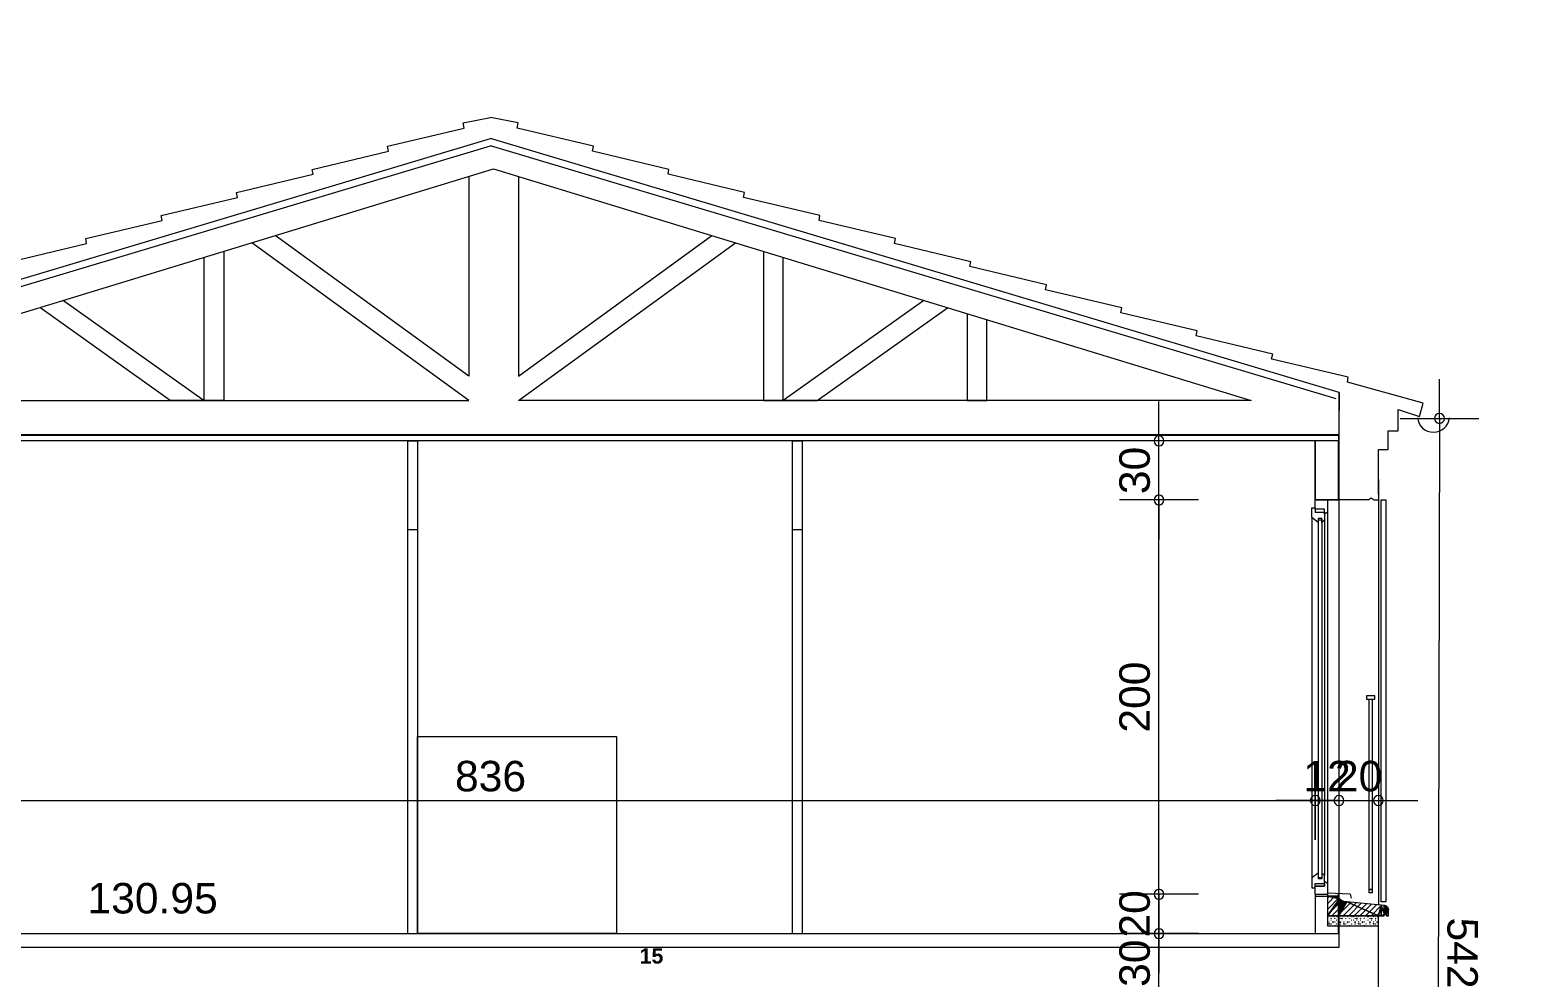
# Model space of a CAD drawing. Header units: metres. Extents: x 1.8 to 61.8, y -55.6 to -11.3.
# Drawn here: x 34.32 to 41.94, y -33.8 to -28.99 of the extents above; entities that cross this region are included whole.
import ezdxf
from ezdxf.enums import TextEntityAlignment as Align

# ---------------------------------------------------------------- set-up
doc = ezdxf.new("R2010")
doc.units = ezdxf.units.M
doc.header["$MEASUREMENT"] = 0
for name, color, linetype in [('Calque commun', 7, 'Continuous'), ('Cotations', 7, 'Continuous'), ('Textes', 7, 'Continuous')]:
    doc.layers.add(name, color=color, linetype=linetype)
doc.styles.add('Arial11', font='arial.ttf', dxfattribs={"height": 0.154626})
doc.styles.add('Arial13', font='arialbd.ttf', dxfattribs={"height": 0.077267})
doc.styles.add('Arial14', font='arial.ttf', dxfattribs={"height": 0.154626})

# ---------------------------------------------------------------- blocks, each defined once
blk = doc.blocks.new('new109')
at = {"layer": 'Cotations', "color": 14, "linetype": 'Continuous', "lineweight": 9}
blk.add_arc((0, 0), 0.5, 0, 359.9994, dxfattribs=at)
blk = doc.blocks.new('new110')
at = {"layer": 'Cotations', "color": 14, "linetype": 'Continuous', "lineweight": 9}
blk.add_arc((0, 0), 0.5, 0, 359.9994, dxfattribs=at)
blk = doc.blocks.new('DimLine57505')
at = {"layer": 'Cotations', "color": 14, "linetype": 'Continuous', "lineweight": 9}
for p, q in [((40.0393, -33.3783), (40.0393, -33.1783)), ((40.2393, -33.3783), (39.8393, -33.3783)), ((40.0393, -33.5783), (40.0393, -33.3783)), ((40.2393, -33.5783), (39.8393, -33.5783)), ((40.0393, -33.5783), (40.0393, -33.7783))]:
    blk.add_line(p, q, dxfattribs=at)
at = {"layer": 'Cotations', "color": 14, "linetype": 'Continuous', "lineweight": 9, "xscale": 0.05000000074505806, "yscale": 0.05000000074505806, "zscale": 0.05000000074505806}
for name, p, rotation in [('new110', (40.0393, -33.3783), -90.00000000000001), ('new109', (40.0393, -33.5783), 90)]:
    blk.add_blockref(name, p, dxfattribs=dict(at, rotation=rotation))
at = {"layer": 'Cotations', "color": 7, "linetype": 'Continuous', "lineweight": 9, "style": 'Arial11'}
blk.add_text('20', height=0.15463, rotation=90, dxfattribs=at).set_placement((40.0392, -33.4783), align=Align.BOTTOM_CENTER)
blk = doc.blocks.new('new111')
at = {"layer": 'Cotations', "color": 14, "linetype": 'Continuous', "lineweight": 9}
blk.add_arc((0, 0), 0.5, 0, 359.9994, dxfattribs=at)
blk = doc.blocks.new('new112')
at = {"layer": 'Cotations', "color": 14, "linetype": 'Continuous', "lineweight": 9}
blk.add_arc((0, 0), 0.5, 0, 359.9994, dxfattribs=at)
blk = doc.blocks.new('DimLine57511')
at = {"layer": 'Cotations', "color": 14, "linetype": 'Continuous', "lineweight": 9}
for p, q in [((40.0393, -31.3783), (40.0393, -31.1783)), ((40.2393, -31.3783), (39.8393, -31.3783)), ((40.0393, -33.3783), (40.0393, -31.3783)), ((40.2393, -33.3783), (39.8393, -33.3783)), ((40.0393, -33.3783), (40.0393, -33.5783))]:
    blk.add_line(p, q, dxfattribs=at)
at = {"layer": 'Cotations', "color": 14, "linetype": 'Continuous', "lineweight": 9, "xscale": 0.05000000074505806, "yscale": 0.05000000074505806, "zscale": 0.05000000074505806}
for name, p, rotation in [('new112', (40.0393, -31.3783), -90.00000000000001), ('new111', (40.0393, -33.3783), 90)]:
    blk.add_blockref(name, p, dxfattribs=dict(at, rotation=rotation))
at = {"layer": 'Cotations', "color": 7, "linetype": 'Continuous', "lineweight": 9, "style": 'Arial11'}
blk.add_text('200', height=0.15463, rotation=90, dxfattribs=at).set_placement((40.0392, -32.3783), align=Align.BOTTOM_CENTER)
blk = doc.blocks.new('new113')
at = {"layer": 'Cotations', "color": 14, "linetype": 'Continuous', "lineweight": 9}
blk.add_arc((0, 0), 0.5, 0, 359.9994, dxfattribs=at)
blk = doc.blocks.new('new114')
at = {"layer": 'Cotations', "color": 14, "linetype": 'Continuous', "lineweight": 9}
blk.add_arc((0, 0), 0.5, 0, 359.9994, dxfattribs=at)
blk = doc.blocks.new('DimLine57517')
at = {"layer": 'Cotations', "color": 14, "linetype": 'Continuous', "lineweight": 9}
for p, q in [((40.0393, -31.0783), (40.0393, -30.8783)), ((40.2393, -31.0783), (39.8393, -31.0783)), ((40.0393, -31.3783), (40.0393, -31.0783)), ((40.2393, -31.3783), (39.8393, -31.3783)), ((40.0393, -31.3783), (40.0393, -31.5783))]:
    blk.add_line(p, q, dxfattribs=at)
at = {"layer": 'Cotations', "color": 14, "linetype": 'Continuous', "lineweight": 9, "xscale": 0.05000000074505806, "yscale": 0.05000000074505806, "zscale": 0.05000000074505806}
for name, p, rotation in [('new114', (40.0393, -31.0783), -90.00000000000001), ('new113', (40.0393, -31.3783), 90)]:
    blk.add_blockref(name, p, dxfattribs=dict(at, rotation=rotation))
at = {"layer": 'Cotations', "color": 7, "linetype": 'Continuous', "lineweight": 9, "style": 'Arial11'}
blk.add_text('30', height=0.15463, rotation=90, dxfattribs=at).set_placement((40.0392, -31.2283), align=Align.BOTTOM_CENTER)
blk = doc.blocks.new('new121')
at = {"layer": 'Cotations', "color": 14, "linetype": 'Continuous', "lineweight": 9}
blk.add_arc((0, 0), 0.5, 0, 359.9994, dxfattribs=at)
blk = doc.blocks.new('new122')
at = {"layer": 'Cotations', "color": 14, "linetype": 'Continuous', "lineweight": 9}
blk.add_arc((0, 0), 0.5, 0, 359.9994, dxfattribs=at)
blk = doc.blocks.new('DimLine57553')
at = {"layer": 'Cotations', "color": 14, "linetype": 'Continuous', "lineweight": 9}
for p, q in [((40.0393, -33.5783), (40.0393, -33.3783)), ((40.2393, -33.5783), (39.8393, -33.5783)), ((40.0393, -33.8783), (40.0393, -33.5783)), ((40.2393, -33.8783), (39.8393, -33.8783)), ((40.0393, -33.8783), (40.0393, -34.0783))]:
    blk.add_line(p, q, dxfattribs=at)
at = {"layer": 'Cotations', "color": 14, "linetype": 'Continuous', "lineweight": 9, "xscale": 0.05000000074505806, "yscale": 0.05000000074505806, "zscale": 0.05000000074505806}
for name, p, rotation in [('new122', (40.0393, -33.5783), -90.00000000000001), ('new121', (40.0393, -33.8783), 90)]:
    blk.add_blockref(name, p, dxfattribs=dict(at, rotation=rotation))
at = {"layer": 'Cotations', "color": 7, "linetype": 'Continuous', "lineweight": 9, "style": 'Arial11'}
blk.add_text('30', height=0.15463, rotation=90, dxfattribs=at).set_placement((40.0392, -33.7283), align=Align.BOTTOM_CENTER)
blk = doc.blocks.new('new133')
at = {"layer": 'Cotations', "color": 14, "linetype": 'Continuous', "lineweight": 9}
blk.add_arc((0, 0), 0.5, 0, 359.9994, dxfattribs=at)
blk = doc.blocks.new('new134')
at = {"layer": 'Cotations', "color": 14, "linetype": 'Continuous', "lineweight": 9}
blk.add_arc((0, 0), 0.5, 0, 359.9994, dxfattribs=at)
blk = doc.blocks.new('DimLine57592')
at = {"layer": 'Cotations', "color": 14, "linetype": 'Continuous', "lineweight": 9}
for p, q in [((40.0393, -33.8783), (40.0393, -33.6783)), ((40.2393, -33.8783), (39.8393, -33.8783)), ((40.0393, -34.1783), (40.0393, -33.8783)), ((40.2393, -34.1783), (39.8393, -34.1783)), ((40.0393, -34.1783), (40.0393, -34.3783))]:
    blk.add_line(p, q, dxfattribs=at)
at = {"layer": 'Cotations', "color": 14, "linetype": 'Continuous', "lineweight": 9, "xscale": 0.05000000074505806, "yscale": 0.05000000074505806, "zscale": 0.05000000074505806}
for name, p, rotation in [('new134', (40.0393, -33.8783), -90.00000000000001), ('new133', (40.0393, -34.1783), 90)]:
    blk.add_blockref(name, p, dxfattribs=dict(at, rotation=rotation))
at = {"layer": 'Cotations', "color": 7, "linetype": 'Continuous', "lineweight": 9, "style": 'Arial11'}
blk.add_text('30', height=0.15463, rotation=90, dxfattribs=at).set_placement((40.0392, -34.0283), align=Align.BOTTOM_CENTER)
blk = doc.blocks.new('new163')
at = {"layer": 'Cotations', "color": 14, "linetype": 'Continuous', "lineweight": 9}
blk.add_arc((0, 0), 0.5, 0, 359.9994, dxfattribs=at)
blk = doc.blocks.new('new164')
at = {"layer": 'Cotations', "color": 14, "linetype": 'Continuous', "lineweight": 9}
blk.add_arc((0, 0), 0.5, 0, 359.9994, dxfattribs=at)
blk = doc.blocks.new('DimLine57793')
at = {"layer": 'Cotations', "color": 14, "linetype": 'Continuous', "lineweight": 9}
for p, q in [((40.9514, -32.7028), (40.9514, -33.1028)), ((41.1514, -32.7028), (41.1514, -33.1028)), ((40.9514, -32.9028), (40.7514, -32.9028)), ((40.9514, -32.9028), (41.1514, -32.9028)), ((41.1514, -32.9028), (41.3514, -32.9028))]:
    blk.add_line(p, q, dxfattribs=at)
at = {"layer": 'Cotations', "color": 14, "linetype": 'Continuous', "lineweight": 9, "xscale": 0.05000000074505806, "yscale": 0.05000000074505806, "zscale": 0.05000000074505806}
blk.add_blockref('new163', (40.9514, -32.9028), dxfattribs=at)
at = {"layer": 'Cotations', "color": 14, "linetype": 'Continuous', "lineweight": 9, "xscale": 0.05000000074505806, "yscale": 0.05000000074505806, "zscale": 0.05000000074505806, "rotation": 180}
blk.add_blockref('new164', (41.1514, -32.9028), dxfattribs=at)
at = {"layer": 'Cotations', "color": 7, "linetype": 'Continuous', "lineweight": 9, "style": 'Arial11'}
blk.add_text('20', height=0.15463, dxfattribs=at).set_placement((41.0514, -32.9028), align=Align.BOTTOM_CENTER)
blk = doc.blocks.new('new165')
at = {"layer": 'Cotations', "color": 14, "linetype": 'Continuous', "lineweight": 9}
blk.add_arc((0, 0), 0.5, 0, 359.9994, dxfattribs=at)
blk = doc.blocks.new('new166')
at = {"layer": 'Cotations', "color": 14, "linetype": 'Continuous', "lineweight": 9}
blk.add_arc((0, 0), 0.5, 0, 359.9994, dxfattribs=at)
blk = doc.blocks.new('DimLine57799')
at = {"layer": 'Cotations', "color": 14, "linetype": 'Continuous', "lineweight": 9}
for p, q in [((40.8314, -32.7028), (40.8314, -33.1028)), ((40.9514, -32.7028), (40.9514, -33.1028)), ((40.8314, -32.9028), (40.6314, -32.9028)), ((40.8314, -32.9028), (40.9514, -32.9028)), ((40.9514, -32.9028), (41.1514, -32.9028))]:
    blk.add_line(p, q, dxfattribs=at)
at = {"layer": 'Cotations', "color": 14, "linetype": 'Continuous', "lineweight": 9, "xscale": 0.05000000074505806, "yscale": 0.05000000074505806, "zscale": 0.05000000074505806}
blk.add_blockref('new165', (40.8314, -32.9028), dxfattribs=at)
at = {"layer": 'Cotations', "color": 14, "linetype": 'Continuous', "lineweight": 9, "xscale": 0.05000000074505806, "yscale": 0.05000000074505806, "zscale": 0.05000000074505806, "rotation": 180}
blk.add_blockref('new166', (40.9514, -32.9028), dxfattribs=at)
at = {"layer": 'Cotations', "color": 7, "linetype": 'Continuous', "lineweight": 9, "style": 'Arial11'}
blk.add_text('12', height=0.15463, dxfattribs=at).set_placement((40.8914, -32.9028), align=Align.BOTTOM_CENTER)
blk = doc.blocks.new('new172')
at = {"layer": 'Cotations', "color": 14, "linetype": 'Continuous', "lineweight": 9}
blk.add_arc((0, 0), 0.5, 0, 359.9994, dxfattribs=at)
blk = doc.blocks.new('DimLine57818')
at = {"layer": 'Cotations', "color": 14, "linetype": 'Continuous', "lineweight": 9}
for p, q in [((40.8314, -33.1028), (40.8314, -32.7028)), ((32.4697, -32.9028), (40.8314, -32.9028)), ((40.8314, -32.9028), (41.0314, -32.9028))]:
    blk.add_line(p, q, dxfattribs=at)
at = {"layer": 'Cotations', "color": 14, "linetype": 'Continuous', "lineweight": 9, "xscale": 0.05000000074505806, "yscale": 0.05000000074505806, "zscale": 0.05000000074505806, "rotation": 180}
blk.add_blockref('new172', (40.8314, -32.9028), dxfattribs=at)
at = {"layer": 'Cotations', "color": 7, "linetype": 'Continuous', "lineweight": 9, "style": 'Arial11'}
blk.add_text('836', height=0.15463, dxfattribs=at).set_placement((36.6506, -32.9028), align=Align.BOTTOM_CENTER)
blk = doc.blocks.new('new175')
at = {"layer": 'Cotations', "color": 14, "linetype": 'Continuous', "lineweight": 9}
blk.add_arc((0, 0), 0.5, 0, 359.9994, dxfattribs=at)
blk = doc.blocks.new('new176')
at = {"layer": 'Cotations', "color": 14, "linetype": 'Continuous', "lineweight": 9}
blk.add_arc((0, 0), 0.5, 0, 359.9994, dxfattribs=at)
blk = doc.blocks.new('DimLine57855')
at = {"layer": 'Cotations', "color": 14, "linetype": 'Continuous', "lineweight": 9}
for p, q in [((41.4613, -30.9645), (41.4618, -30.7645)), ((41.2613, -30.9645), (41.6613, -30.9645)), ((41.4613, -30.9645), (41.4482, -36.3883)), ((41.2482, -36.3883), (41.6482, -36.3883)), ((41.4482, -36.3883), (41.4478, -36.5883))]:
    blk.add_line(p, q, dxfattribs=at)
at = {"layer": 'Cotations', "color": 14, "linetype": 'Continuous', "lineweight": 9, "xscale": 0.05000000145180782, "yscale": 0.05000000145180782, "zscale": 0.05000000074505806}
for name, p, rotation in [('new175', (41.4613, -30.9645), -90.13845825380338), ('new176', (41.4482, -36.3883), 89.86154174619664)]:
    blk.add_blockref(name, p, dxfattribs=dict(at, rotation=rotation))
at = {"layer": 'Cotations', "color": 7, "linetype": 'Continuous', "lineweight": 9, "style": 'Arial11'}
blk.add_text('542', height=0.15463, rotation=269.86154, dxfattribs=at).set_placement((41.4548, -33.6764), align=Align.BOTTOM_CENTER)
blk = doc.blocks.new('hatch22')
at = {"layer": 'Calque commun', "color": 7, "linetype": 'Continuous', "lineweight": 9}
for p, q in [((40.9032, -33.3883), (40.8929, -33.3986)), ((40.9314, -33.3883), (40.8929, -33.4269)), ((40.9515, -33.3966), (40.8929, -33.4552)), ((40.9659, -33.4105), (40.8929, -33.4835)), ((40.9875, -33.4171), (40.9163, -33.4883)), ((41.0135, -33.4194), (40.9446, -33.4883)), ((41.0392, -33.4219), (40.9729, -33.4883)), ((41.065, -33.4245), (41.0012, -33.4883)), ((41.0907, -33.4271), (41.0294, -33.4883)), ((41.1164, -33.4296), (41.0577, -33.4883)), ((41.1421, -33.4322), (41.086, -33.4883)), ((41.1679, -33.4347), (41.1143, -33.4883)), ((41.1918, -33.439), (41.1426, -33.4883)), ((41.2029, -33.4563), (41.1709, -33.4883)), ((41.2029, -33.4846), (41.1991, -33.4883))]:
    blk.add_line(p, q, dxfattribs=at)
at = {"layer": 'Calque commun', "color": 7, "linetype": 'Continuous', "lineweight": 18}
mesh = blk.add_polyface(dxfattribs=at)
corners = [(41.2, -33.4474), (41.2018, -33.4513), (41.201, -33.4493), (41.1808, -33.4355), (41.1833, -33.4818), (41.1847, -33.4811), (40.9697, -33.4126), (40.9664, -33.4108), (40.9514, -33.4883), (40.9917, -33.4172), (40.9879, -33.4172), (40.9768, -33.4153), (40.9732, -33.4141), (41.1807, -33.4868), (41.1808, -33.4853), (41.1664, -33.4883), (41.1928, -33.4396), (41.1861, -33.4807), (41.1945, -33.4409), (40.9602, -33.4065), (40.9574, -33.4039), (41.191, -33.4385), (41.1871, -33.4368), (40.9841, -33.4169), (40.9804, -33.4162), (41.2029, -33.4554), (41.1915, -33.4827), (41.2029, -33.4883), (41.1923, -33.484), (40.8929, -33.4883), (40.9549, -33.4011), (41.1891, -33.4375), (40.8929, -33.3883), (40.9632, -33.4087), (41.1976, -33.4439), (41.1851, -33.4362), (41.183, -33.4357), (41.1989, -33.4456), (41.1876, -33.4807), (41.193, -33.4868), (41.1928, -33.4883), (41.189, -33.4811), (41.1904, -33.4818), (41.1961, -33.4423), (41.1814, -33.484), (41.1822, -33.4827), (40.9486, -33.3918), (40.9471, -33.3883), (41.1928, -33.4854), (41.2024, -33.4533), (41.1664, -33.4346), (40.9525, -33.3982), (40.9504, -33.3951), (41.1514, -33.4883), (41.1808, -33.4883)]
mesh.append_faces([[corners[k] for k in face] for face in [(0, 1, 2), (32, 46, 47)]], dxfattribs={"vtx0": -1, "color": 7})
mesh.append_faces([[corners[k] for k in face] for face in [(16, 17, 18), (25, 26, 27), (21, 5, 16), (35, 5, 22), (1, 17, 49), (15, 50, 53), (9, 53, 50), (34, 17, 37)]], dxfattribs={"vtx0": -1, "vtx1": -1, "color": 7})
mesh.append_faces([[corners[k] for k in face] for face in [(0, 17, 1), (21, 22, 5), (34, 18, 17), (35, 3, 5), (15, 4, 50)]], dxfattribs={"vtx0": -1, "vtx1": -1, "vtx2": -1, "color": 7})
mesh.append_faces([[corners[k] for k in face] for face in [(3, 4, 5), (8, 23, 24), (29, 20, 30), (16, 5, 17), (25, 17, 38), (25, 41, 42), (25, 42, 26), (15, 44, 45), (15, 45, 4), (15, 14, 44), (27, 48, 39), (25, 38, 41), (32, 30, 51), (9, 8, 53), (8, 12, 6)]], dxfattribs={"vtx0": -1, "vtx2": -1, "color": 7})
mesh.append_faces([[corners[k] for k in face] for face in [(54, 13, 15)]], dxfattribs={"vtx1": -1, "color": 7})
mesh.append_faces([[corners[k] for k in face] for face in [(6, 7, 8), (9, 10, 8), (11, 12, 8), (13, 14, 15), (19, 20, 8), (26, 28, 27), (32, 29, 30), (33, 19, 8), (0, 37, 17), (7, 33, 8), (29, 8, 20), (24, 11, 8), (25, 49, 17), (51, 52, 32), (28, 48, 27), (3, 50, 4), (10, 23, 8), (52, 46, 32)]], dxfattribs={"vtx1": -1, "vtx2": -1, "color": 7})
mesh.append_faces([[corners[k] for k in face] for face in [(21, 31, 22), (35, 36, 3), (39, 40, 27), (34, 43, 18)]], dxfattribs={"vtx2": -1, "color": 7})
blk = doc.blocks.new('Block57874')
at = {"layer": 'Calque commun', "color": 7, "linetype": 'Continuous', "lineweight": 9}
for p, q in [((40.8938, -33.4992), (40.8929, -33.4992)), ((40.8929, -33.5024), (40.8938, -33.5024)), ((40.8935, -33.5102), (40.8929, -33.5096)), ((40.8929, -33.5108), (40.8935, -33.5102)), ((40.8947, -33.5008), (40.8938, -33.4992)), ((40.8938, -33.5024), (40.8947, -33.5008)), ((40.9004, -33.5289), (40.9013, -33.5273)), ((40.9013, -33.5306), (40.9004, -33.5289)), ((40.9013, -33.5273), (40.9032, -33.5273)), ((40.9032, -33.5306), (40.9013, -33.5306)), ((40.9016, -33.4914), (40.9022, -33.4908)), ((40.9022, -33.4921), (40.9016, -33.4914)), ((40.9016, -33.5196), (40.9022, -33.5189)), ((40.9022, -33.5202), (40.9016, -33.5196)), ((40.9022, -33.4908), (40.9029, -33.4914)), ((40.9029, -33.4914), (40.9022, -33.4921)), ((40.9022, -33.5189), (40.9029, -33.5196)), ((40.9029, -33.5196), (40.9022, -33.5202)), ((40.9032, -33.5273), (40.9041, -33.5289)), ((40.9041, -33.5289), (40.9032, -33.5306)), ((40.911, -33.5008), (40.9116, -33.5002)), ((40.9116, -33.5014), (40.911, -33.5008)), ((40.911, -33.5102), (40.9116, -33.5096)), ((40.9116, -33.5108), (40.911, -33.5102)), ((40.911, -33.5289), (40.9116, -33.5283)), ((40.9116, -33.5296), (40.911, -33.5289)), ((40.911, -33.5383), (40.9116, -33.5377)), ((40.9116, -33.5002), (40.9122, -33.5008)), ((40.9122, -33.5008), (40.9116, -33.5014)), ((40.9116, -33.5096), (40.9122, -33.5102)), ((40.9122, -33.5102), (40.9116, -33.5108)), ((40.9116, -33.5283), (40.9122, -33.5289)), ((40.9122, -33.5289), (40.9116, -33.5296)), ((40.9116, -33.5377), (40.9122, -33.5383)), ((40.9191, -33.5196), (40.92, -33.5179)), ((40.92, -33.5212), (40.9191, -33.5196)), ((40.92, -33.5179), (40.9219, -33.5179)), ((40.9219, -33.5212), (40.92, -33.5212)), ((40.9204, -33.4914), (40.921, -33.4908)), ((40.921, -33.4921), (40.9204, -33.4914)), ((40.921, -33.4908), (40.9216, -33.4914)), ((40.9216, -33.4914), (40.921, -33.4921)), ((40.9219, -33.5179), (40.9229, -33.5196)), ((40.9229, -33.5196), (40.9219, -33.5212)), ((40.9285, -33.5383), (40.9294, -33.5367)), ((40.9294, -33.5367), (40.9313, -33.5367)), ((40.9297, -33.5008), (40.9304, -33.5002)), ((40.9304, -33.5014), (40.9297, -33.5008)), ((40.9297, -33.5196), (40.9304, -33.5189)), ((40.9304, -33.5202), (40.9297, -33.5196)), ((40.9304, -33.5002), (40.931, -33.5008)), ((40.931, -33.5008), (40.9304, -33.5014)), ((40.9304, -33.5189), (40.931, -33.5196)), ((40.931, -33.5196), (40.9304, -33.5202)), ((40.9313, -33.5367), (40.9322, -33.5383)), ((40.9391, -33.4914), (40.9397, -33.4908)), ((40.9397, -33.4921), (40.9391, -33.4914)), ((40.9391, -33.5102), (40.9397, -33.5096)), ((40.9397, -33.5108), (40.9391, -33.5102)), ((40.9391, -33.5289), (40.9397, -33.5283)), ((40.9397, -33.5296), (40.9391, -33.5289)), ((40.9397, -33.4908), (40.9404, -33.4914)), ((40.9404, -33.4914), (40.9397, -33.4921)), ((40.9397, -33.5096), (40.9404, -33.5102)), ((40.9404, -33.5102), (40.9397, -33.5108)), ((40.9397, -33.5283), (40.9404, -33.5289)), ((40.9404, -33.5289), (40.9397, -33.5296)), ((40.9472, -33.4914), (40.9482, -33.4898)), ((40.9482, -33.4931), (40.9472, -33.4914)), ((40.9482, -33.4898), (40.95, -33.4898)), ((40.95, -33.4931), (40.9482, -33.4931)), ((40.9485, -33.5102), (40.9491, -33.5096)), ((40.9491, -33.5108), (40.9485, -33.5102)), ((40.9491, -33.5096), (40.9497, -33.5102)), ((40.9497, -33.5102), (40.9491, -33.5108)), ((40.95, -33.4898), (40.951, -33.4914)), ((40.951, -33.4914), (40.95, -33.4931)), ((40.9566, -33.5196), (40.9575, -33.5179)), ((40.9575, -33.5212), (40.9566, -33.5196)), ((40.9575, -33.5179), (40.9594, -33.5179)), ((40.9594, -33.5212), (40.9575, -33.5212)), ((40.9579, -33.5008), (40.9585, -33.5002)), ((40.9585, -33.5014), (40.9579, -33.5008)), ((40.9579, -33.5289), (40.9585, -33.5283)), ((40.9585, -33.5296), (40.9579, -33.5289)), ((40.9585, -33.5002), (40.9591, -33.5008)), ((40.9591, -33.5008), (40.9585, -33.5014)), ((40.9585, -33.5283), (40.9591, -33.5289)), ((40.9591, -33.5289), (40.9585, -33.5296)), ((40.9594, -33.5179), (40.9604, -33.5196)), ((40.9604, -33.5196), (40.9594, -33.5212)), ((40.966, -33.5008), (40.9669, -33.4992)), ((40.9669, -33.5024), (40.966, -33.5008)), ((40.9669, -33.4992), (40.9679, -33.4992)), ((40.9679, -33.5024), (40.9669, -33.5024)), ((40.9672, -33.5102), (40.9679, -33.5096)), ((40.9679, -33.5108), (40.9672, -33.5102)), ((40.9688, -33.4992), (40.9679, -33.4992)), ((40.9679, -33.5024), (40.9688, -33.5024)), ((40.9685, -33.5102), (40.9679, -33.5096)), ((40.9679, -33.5108), (40.9685, -33.5102)), ((40.9697, -33.5008), (40.9688, -33.4992)), ((40.9688, -33.5024), (40.9697, -33.5008)), ((40.9754, -33.5289), (40.9763, -33.5273)), ((40.9763, -33.5306), (40.9754, -33.5289)), ((40.9763, -33.5273), (40.9782, -33.5273)), ((40.9782, -33.5306), (40.9763, -33.5306)), ((40.9766, -33.4914), (40.9772, -33.4908)), ((40.9772, -33.4921), (40.9766, -33.4914)), ((40.9766, -33.5196), (40.9772, -33.5189)), ((40.9772, -33.5202), (40.9766, -33.5196)), ((40.9772, -33.4908), (40.9779, -33.4914)), ((40.9779, -33.4914), (40.9772, -33.4921)), ((40.9772, -33.5189), (40.9779, -33.5196)), ((40.9779, -33.5196), (40.9772, -33.5202)), ((40.9782, -33.5273), (40.9791, -33.5289)), ((40.9791, -33.5289), (40.9782, -33.5306)), ((40.986, -33.5008), (40.9866, -33.5002)), ((40.9866, -33.5014), (40.986, -33.5008)), ((40.986, -33.5102), (40.9866, -33.5096)), ((40.9866, -33.5108), (40.986, -33.5102)), ((40.986, -33.5289), (40.9866, -33.5283)), ((40.9866, -33.5296), (40.986, -33.5289)), ((40.986, -33.5383), (40.9866, -33.5377)), ((40.9866, -33.5002), (40.9872, -33.5008)), ((40.9872, -33.5008), (40.9866, -33.5014)), ((40.9866, -33.5096), (40.9872, -33.5102)), ((40.9872, -33.5102), (40.9866, -33.5108)), ((40.9866, -33.5283), (40.9872, -33.5289)), ((40.9872, -33.5289), (40.9866, -33.5296)), ((40.9866, -33.5377), (40.9872, -33.5383)), ((40.9941, -33.5196), (40.995, -33.5179)), ((40.995, -33.5212), (40.9941, -33.5196)), ((40.995, -33.5179), (40.9969, -33.5179)), ((40.9969, -33.5212), (40.995, -33.5212)), ((40.9954, -33.4914), (40.996, -33.4908)), ((40.996, -33.4921), (40.9954, -33.4914)), ((40.996, -33.4908), (40.9966, -33.4914)), ((40.9966, -33.4914), (40.996, -33.4921)), ((40.9969, -33.5179), (40.9979, -33.5196)), ((40.9979, -33.5196), (40.9969, -33.5212)), ((41.0035, -33.5383), (41.0044, -33.5367)), ((41.0044, -33.5367), (41.0063, -33.5367)), ((41.0047, -33.5008), (41.0054, -33.5002)), ((41.0054, -33.5014), (41.0047, -33.5008)), ((41.0047, -33.5196), (41.0054, -33.5189)), ((41.0054, -33.5202), (41.0047, -33.5196)), ((41.0054, -33.5002), (41.006, -33.5008)), ((41.006, -33.5008), (41.0054, -33.5014)), ((41.0054, -33.5189), (41.006, -33.5196)), ((41.006, -33.5196), (41.0054, -33.5202)), ((41.0063, -33.5367), (41.0072, -33.5383)), ((41.0141, -33.4914), (41.0147, -33.4908)), ((41.0147, -33.4921), (41.0141, -33.4914)), ((41.0141, -33.5102), (41.0147, -33.5096)), ((41.0147, -33.5108), (41.0141, -33.5102)), ((41.0141, -33.5289), (41.0147, -33.5283)), ((41.0147, -33.5296), (41.0141, -33.5289)), ((41.0147, -33.4908), (41.0154, -33.4914)), ((41.0154, -33.4914), (41.0147, -33.4921)), ((41.0147, -33.5096), (41.0154, -33.5102)), ((41.0154, -33.5102), (41.0147, -33.5108)), ((41.0147, -33.5283), (41.0154, -33.5289)), ((41.0154, -33.5289), (41.0147, -33.5296)), ((41.0222, -33.4914), (41.0232, -33.4898)), ((41.0232, -33.4931), (41.0222, -33.4914)), ((41.0232, -33.4898), (41.025, -33.4898)), ((41.025, -33.4931), (41.0232, -33.4931)), ((41.0235, -33.5102), (41.0241, -33.5096)), ((41.0241, -33.5108), (41.0235, -33.5102)), ((41.0241, -33.5096), (41.0247, -33.5102)), ((41.0247, -33.5102), (41.0241, -33.5108)), ((41.025, -33.4898), (41.026, -33.4914)), ((41.026, -33.4914), (41.025, -33.4931)), ((41.0316, -33.5196), (41.0325, -33.5179)), ((41.0325, -33.5212), (41.0316, -33.5196)), ((41.0325, -33.5179), (41.0344, -33.5179)), ((41.0344, -33.5212), (41.0325, -33.5212)), ((41.0329, -33.5008), (41.0335, -33.5002)), ((41.0335, -33.5014), (41.0329, -33.5008)), ((41.0329, -33.5289), (41.0335, -33.5283)), ((41.0335, -33.5296), (41.0329, -33.5289)), ((41.0335, -33.5002), (41.0341, -33.5008)), ((41.0341, -33.5008), (41.0335, -33.5014)), ((41.0335, -33.5283), (41.0341, -33.5289)), ((41.0341, -33.5289), (41.0335, -33.5296)), ((41.0344, -33.5179), (41.0354, -33.5196)), ((41.0354, -33.5196), (41.0344, -33.5212)), ((41.041, -33.5008), (41.0419, -33.4992)), ((41.0419, -33.5024), (41.041, -33.5008)), ((41.0419, -33.4992), (41.0429, -33.4992)), ((41.0429, -33.5024), (41.0419, -33.5024)), ((41.0422, -33.5102), (41.0429, -33.5096)), ((41.0429, -33.5108), (41.0422, -33.5102)), ((41.0438, -33.4992), (41.0429, -33.4992)), ((41.0429, -33.5024), (41.0438, -33.5024)), ((41.0435, -33.5102), (41.0429, -33.5096)), ((41.0429, -33.5108), (41.0435, -33.5102)), ((41.0447, -33.5008), (41.0438, -33.4992)), ((41.0438, -33.5024), (41.0447, -33.5008)), ((41.0504, -33.5289), (41.0513, -33.5273)), ((41.0513, -33.5306), (41.0504, -33.5289)), ((41.0513, -33.5273), (41.0532, -33.5273)), ((41.0532, -33.5306), (41.0513, -33.5306)), ((41.0516, -33.4914), (41.0522, -33.4908)), ((41.0522, -33.4921), (41.0516, -33.4914)), ((41.0516, -33.5196), (41.0522, -33.5189)), ((41.0522, -33.5202), (41.0516, -33.5196)), ((41.0522, -33.4908), (41.0529, -33.4914)), ((41.0529, -33.4914), (41.0522, -33.4921)), ((41.0522, -33.5189), (41.0529, -33.5196)), ((41.0529, -33.5196), (41.0522, -33.5202)), ((41.0532, -33.5273), (41.0541, -33.5289)), ((41.0541, -33.5289), (41.0532, -33.5306)), ((41.061, -33.5008), (41.0616, -33.5002)), ((41.0616, -33.5014), (41.061, -33.5008)), ((41.061, -33.5102), (41.0616, -33.5096)), ((41.0616, -33.5108), (41.061, -33.5102)), ((41.061, -33.5289), (41.0616, -33.5283)), ((41.0616, -33.5296), (41.061, -33.5289)), ((41.061, -33.5383), (41.0616, -33.5377)), ((41.0616, -33.5002), (41.0622, -33.5008)), ((41.0622, -33.5008), (41.0616, -33.5014)), ((41.0616, -33.5096), (41.0622, -33.5102)), ((41.0622, -33.5102), (41.0616, -33.5108)), ((41.0616, -33.5283), (41.0622, -33.5289)), ((41.0622, -33.5289), (41.0616, -33.5296)), ((41.0616, -33.5377), (41.0622, -33.5383)), ((41.0691, -33.5196), (41.07, -33.5179)), ((41.07, -33.5212), (41.0691, -33.5196)), ((41.07, -33.5179), (41.0719, -33.5179)), ((41.0719, -33.5212), (41.07, -33.5212)), ((41.0704, -33.4914), (41.071, -33.4908)), ((41.071, -33.4921), (41.0704, -33.4914)), ((41.071, -33.4908), (41.0716, -33.4914)), ((41.0716, -33.4914), (41.071, -33.4921)), ((41.0719, -33.5179), (41.0729, -33.5196)), ((41.0729, -33.5196), (41.0719, -33.5212)), ((41.0785, -33.5383), (41.0794, -33.5367)), ((41.0794, -33.5367), (41.0813, -33.5367)), ((41.0797, -33.5008), (41.0804, -33.5002)), ((41.0804, -33.5014), (41.0797, -33.5008)), ((41.0797, -33.5196), (41.0804, -33.5189)), ((41.0804, -33.5202), (41.0797, -33.5196)), ((41.0804, -33.5002), (41.081, -33.5008)), ((41.081, -33.5008), (41.0804, -33.5014)), ((41.0804, -33.5189), (41.081, -33.5196)), ((41.081, -33.5196), (41.0804, -33.5202)), ((41.0813, -33.5367), (41.0822, -33.5383)), ((41.0891, -33.4914), (41.0897, -33.4908)), ((41.0897, -33.4921), (41.0891, -33.4914)), ((41.0891, -33.5102), (41.0897, -33.5096)), ((41.0897, -33.5108), (41.0891, -33.5102)), ((41.0891, -33.5289), (41.0897, -33.5283)), ((41.0897, -33.5296), (41.0891, -33.5289)), ((41.0897, -33.4908), (41.0904, -33.4914)), ((41.0904, -33.4914), (41.0897, -33.4921)), ((41.0897, -33.5096), (41.0904, -33.5102)), ((41.0904, -33.5102), (41.0897, -33.5108)), ((41.0897, -33.5283), (41.0904, -33.5289)), ((41.0904, -33.5289), (41.0897, -33.5296)), ((41.0972, -33.4914), (41.0982, -33.4898)), ((41.0982, -33.4931), (41.0972, -33.4914)), ((41.0982, -33.4898), (41.1, -33.4898)), ((41.1, -33.4931), (41.0982, -33.4931)), ((41.0985, -33.5102), (41.0991, -33.5096)), ((41.0991, -33.5108), (41.0985, -33.5102)), ((41.0991, -33.5096), (41.0997, -33.5102)), ((41.0997, -33.5102), (41.0991, -33.5108)), ((41.1, -33.4898), (41.101, -33.4914)), ((41.101, -33.4914), (41.1, -33.4931)), ((41.1066, -33.5196), (41.1075, -33.5179)), ((41.1075, -33.5212), (41.1066, -33.5196)), ((41.1075, -33.5179), (41.1094, -33.5179)), ((41.1094, -33.5212), (41.1075, -33.5212)), ((41.1079, -33.5008), (41.1085, -33.5002)), ((41.1085, -33.5014), (41.1079, -33.5008)), ((41.1079, -33.5289), (41.1085, -33.5283)), ((41.1085, -33.5296), (41.1079, -33.5289)), ((41.1085, -33.5002), (41.1091, -33.5008)), ((41.1091, -33.5008), (41.1085, -33.5014)), ((41.1085, -33.5283), (41.1091, -33.5289)), ((41.1091, -33.5289), (41.1085, -33.5296)), ((41.1094, -33.5179), (41.1104, -33.5196)), ((41.1104, -33.5196), (41.1094, -33.5212)), ((41.116, -33.5008), (41.1169, -33.4992)), ((41.1169, -33.5024), (41.116, -33.5008)), ((41.1169, -33.4992), (41.1179, -33.4992)), ((41.1179, -33.5024), (41.1169, -33.5024)), ((41.1172, -33.5102), (41.1179, -33.5096)), ((41.1179, -33.5108), (41.1172, -33.5102)), ((41.1188, -33.4992), (41.1179, -33.4992)), ((41.1179, -33.5024), (41.1188, -33.5024)), ((41.1185, -33.5102), (41.1179, -33.5096)), ((41.1179, -33.5108), (41.1185, -33.5102)), ((41.1197, -33.5008), (41.1188, -33.4992)), ((41.1188, -33.5024), (41.1197, -33.5008)), ((41.1254, -33.5289), (41.1263, -33.5273)), ((41.1263, -33.5306), (41.1254, -33.5289)), ((41.1263, -33.5273), (41.1282, -33.5273)), ((41.1282, -33.5306), (41.1263, -33.5306)), ((41.1266, -33.4914), (41.1272, -33.4908)), ((41.1272, -33.4921), (41.1266, -33.4914)), ((41.1266, -33.5196), (41.1272, -33.5189)), ((41.1272, -33.5202), (41.1266, -33.5196)), ((41.1272, -33.4908), (41.1279, -33.4914)), ((41.1279, -33.4914), (41.1272, -33.4921)), ((41.1272, -33.5189), (41.1279, -33.5196)), ((41.1279, -33.5196), (41.1272, -33.5202)), ((41.1282, -33.5273), (41.1291, -33.5289)), ((41.1291, -33.5289), (41.1282, -33.5306)), ((41.136, -33.5008), (41.1366, -33.5002)), ((41.1366, -33.5014), (41.136, -33.5008)), ((41.136, -33.5102), (41.1366, -33.5096)), ((41.1366, -33.5108), (41.136, -33.5102)), ((41.136, -33.5289), (41.1366, -33.5283)), ((41.1366, -33.5296), (41.136, -33.5289)), ((41.136, -33.5383), (41.1366, -33.5377)), ((41.1366, -33.5002), (41.1372, -33.5008)), ((41.1372, -33.5008), (41.1366, -33.5014)), ((41.1366, -33.5096), (41.1372, -33.5102)), ((41.1372, -33.5102), (41.1366, -33.5108)), ((41.1366, -33.5283), (41.1372, -33.5289)), ((41.1372, -33.5289), (41.1366, -33.5296)), ((41.1366, -33.5377), (41.1372, -33.5383)), ((41.1441, -33.5196), (41.145, -33.5179)), ((41.145, -33.5212), (41.1441, -33.5196)), ((41.145, -33.5179), (41.1469, -33.5179)), ((41.1469, -33.5212), (41.145, -33.5212)), ((41.1454, -33.4914), (41.146, -33.4908)), ((41.146, -33.4921), (41.1454, -33.4914)), ((41.146, -33.4908), (41.1466, -33.4914)), ((41.1466, -33.4914), (41.146, -33.4921)), ((41.1469, -33.5179), (41.1479, -33.5196)), ((41.1479, -33.5196), (41.1469, -33.5212))]:
    blk.add_line(p, q, dxfattribs=at)
blk = doc.blocks.new('pattern2')
at = {"layer": 'Calque commun', "color": 0, "linetype": 'ByBlock', "lineweight": -2}
blk.add_blockref('Block57874', (0, 0), dxfattribs=at)
at = {"layer": 'Calque commun', "color": 7, "linetype": 'Continuous', "lineweight": 18}
mesh = blk.add_polyface(dxfattribs=at)
corners = [(40.8929, -33.4883), (40.8929, -33.5383), (41.1514, -33.5383), (41.1514, -33.4883)]
mesh.append_faces([[corners[k] for k in face] for face in [(0, 1, 2, 3)]], dxfattribs={"color": 7})
blk = doc.blocks.new('new215')
at = {"layer": 'Cotations', "color": 14, "linetype": 'Continuous', "lineweight": 9}
blk.add_arc((0, 0), 0.5, 0, 359.9994, dxfattribs=at)
blk = doc.blocks.new('new216')
at = {"layer": 'Cotations', "color": 14, "linetype": 'Continuous', "lineweight": 9}
blk.add_arc((0, 0), 0.5, 0, 359.9994, dxfattribs=at)
blk = doc.blocks.new('DimLine59888')
at = {"layer": 'Cotations', "color": 14, "linetype": 'Continuous', "lineweight": 9}
for p, q in [((40.0393, -31.0783), (40.0393, -30.8783)), ((40.2393, -31.0783), (39.8393, -31.0783)), ((40.0393, -31.3783), (40.0393, -31.0783)), ((40.2393, -31.3783), (39.8393, -31.3783)), ((40.0393, -31.3783), (40.0393, -31.5783))]:
    blk.add_line(p, q, dxfattribs=at)
at = {"layer": 'Cotations', "color": 14, "linetype": 'Continuous', "lineweight": 9, "xscale": 0.05000000074505806, "yscale": 0.05000000074505806, "zscale": 0.05000000074505806}
for name, p, rotation in [('new216', (40.0393, -31.0783), -90.00000000000001), ('new215', (40.0393, -31.3783), 90)]:
    blk.add_blockref(name, p, dxfattribs=dict(at, rotation=rotation))
at = {"layer": 'Cotations', "color": 7, "linetype": 'Continuous', "lineweight": 9, "style": 'Arial11'}
blk.add_text('30', height=0.15463, rotation=90, dxfattribs=at).set_placement((40.0392, -31.2283), align=Align.BOTTOM_CENTER)

msp = doc.modelspace()

# ---------------------------------------------------------------- linework, layer by layer
at = {"layer": 'Calque commun', "color": 7, "linetype": 'Continuous', "lineweight": 18}
for p, q in [((32.3497, -30.8329), (36.6506, -29.5448)), ((40.9534, -30.8335), (36.6506, -29.5448)), ((32.3345, -30.8744), (36.6506, -29.5817)), ((40.938, -30.8658), (36.6506, -29.5817)), ((40.9514, -31.3783), (40.9534, -30.8335)), ((40.9514, -31.0483), (32.3497, -31.0483)), ((40.9514, -31.0483), (32.3497, -31.0483)), ((40.9514, -31.0783), (32.3497, -31.0783)), ((40.9514, -31.0783), (32.3497, -31.0783)), ((40.8314, -31.3783), (40.8314, -31.0783)), ((40.8314, -31.3783), (40.8314, -31.0783)), ((40.9514, -31.0783), (40.9514, -31.0483)), ((40.9514, -31.0783), (40.9514, -31.0483)), ((41.1514, -31.2738), (41.1514, -31.2738)), ((41.1514, -31.2738), (41.1514, -31.3783)), ((41.0999, -31.3783), (40.9514, -31.3783)), ((41.0999, -31.3783), (41.1149, -31.3667)), ((41.1149, -31.3667), (41.1299, -31.3783)), ((41.1299, -31.3783), (41.1514, -31.3783)), ((40.8314, -33.3783), (40.8929, -33.3783)), ((40.8314, -33.3783), (40.8314, -33.5783)), ((40.9514, -33.5383), (40.9514, -33.6483)), ((40.9514, -33.5383), (41.1514, -33.5383)), ((41.1514, -34.1783), (41.1514, -33.5366)), ((40.9514, -33.6483), (32.3497, -33.6483))]:
    msp.add_line(p, q, dxfattribs=at)
at = {"layer": 'Calque commun', "color": 7, "linetype": 'Continuous', "lineweight": 9}
for p, q in [((32.8258, -30.874), (36.6658, -29.6981)), ((36.6658, -29.6981), (40.5065, -30.8741)), ((36.5407, -29.7364), (36.5407, -30.7503)), ((36.7925, -29.7369), (36.7925, -30.7503)), ((36.5407, -30.7503), (35.5595, -30.0369)), ((36.7925, -30.7503), (37.7732, -30.0372)), ((36.5407, -30.874), (35.4398, -30.0735)), ((36.7925, -30.874), (37.8929, -30.0738)), ((35.1986, -30.874), (35.1986, -30.1474)), ((35.2986, -30.1167), (35.2986, -30.874)), ((38.0345, -30.1172), (38.0345, -30.874)), ((38.1345, -30.874), (38.1345, -30.1478)), ((35.0265, -30.874), (34.3655, -30.4025)), ((34.486, -30.3656), (35.1986, -30.874)), ((38.8467, -30.3659), (38.1345, -30.874)), ((38.3067, -30.874), (38.9672, -30.4028)), ((39.0663, -30.4332), (39.0663, -30.874)), ((39.1663, -30.874), (39.1663, -30.4638)), ((32.719, -30.8741), (36.5407, -30.8741)), ((32.8258, -30.874), (36.5407, -30.874)), ((35.1986, -30.874), (35.0265, -30.874)), ((35.1987, -30.8741), (35.0265, -30.8741)), ((35.2986, -30.874), (35.1986, -30.874)), ((35.2987, -30.8741), (35.1987, -30.8741)), ((40.5065, -30.8741), (36.7925, -30.8741)), ((38.0345, -30.874), (38.1345, -30.874)), ((38.0346, -30.8741), (38.1346, -30.8741)), ((38.1345, -30.874), (38.3067, -30.874)), ((38.1346, -30.8741), (38.3068, -30.8741)), ((39.0663, -30.874), (39.1663, -30.874)), ((39.0664, -30.8741), (39.1664, -30.8741)), ((40.9532, -30.8334), (40.9531, -30.924)), ((40.8314, -31.0783), (40.8314, -31.3783)), ((40.8314, -31.0783), (40.8314, -31.3783)), ((40.8314, -31.3783), (40.9514, -31.3783)), ((40.8314, -31.3783), (40.9514, -31.3783)), ((40.9548, -31.3783), (40.8314, -31.3783)), ((40.8314, -31.4248), (40.8314, -31.3783)), ((40.8929, -31.3783), (40.8929, -33.3883)), ((40.9514, -31.3783), (40.9514, -33.3754)), ((41.1121, -31.3584), (41.1121, -31.3584)), ((41.1514, -31.3783), (41.1514, -33.4331)), ((41.1652, -31.3779), (41.1887, -31.3779)), ((41.1652, -33.4174), (41.1652, -31.3779)), ((41.1887, -31.3779), (41.1887, -33.4174)), ((40.8148, -31.4178), (40.8314, -31.4178)), ((40.8148, -31.4678), (40.8148, -31.4178)), ((40.8456, -31.4921), (40.8148, -31.4678)), ((40.8148, -31.4678), (40.8148, -33.2953)), ((40.8314, -31.4178), (40.8314, -31.4398)), ((40.8779, -31.4248), (40.8314, -31.4248)), ((40.8314, -31.4398), (40.8779, -31.4398)), ((40.8656, -31.4725), (40.8456, -31.4725)), ((40.8456, -31.4725), (40.8456, -31.4921)), ((40.8456, -31.4725), (40.8456, -33.3006)), ((40.8656, -31.4805), (40.8456, -31.4805)), ((40.8656, -31.4805), (40.8656, -31.4725)), ((40.8656, -31.4725), (40.8656, -33.3006)), ((40.8779, -31.4805), (40.8656, -31.4921)), ((40.8656, -31.4921), (40.8656, -31.4805)), ((40.8779, -31.4398), (40.8779, -31.4248)), ((40.8929, -31.4398), (40.8779, -31.4498)), ((40.8779, -31.4498), (40.8779, -31.4398)), ((40.8779, -31.4398), (40.8779, -31.4805)), ((40.8779, -31.4805), (40.8779, -33.2826)), ((40.8929, -31.4248), (40.8929, -31.4398)), ((41.1043, -32.3881), (41.1193, -32.3881)), ((41.1043, -33.3548), (41.1043, -32.3881)), ((41.1193, -32.3881), (41.1193, -33.3548)), ((40.8456, -33.2709), (40.8148, -33.2953)), ((40.8148, -33.2953), (40.8148, -33.3453)), ((40.8656, -33.2946), (40.8456, -33.2946)), ((40.8656, -33.3006), (40.8456, -33.3006)), ((40.8779, -33.2826), (40.8656, -33.271)), ((40.8779, -33.3233), (40.8779, -33.2826)), ((40.8779, -33.3383), (40.8779, -33.3105)), ((40.8929, -33.3233), (40.8779, -33.3133)), ((40.8148, -33.3453), (40.8314, -33.3453)), ((40.8314, -33.3783), (40.8314, -33.3233)), ((40.8314, -33.3233), (40.8779, -33.3233)), ((40.8314, -33.3383), (40.8779, -33.3383)), ((40.8779, -33.3383), (40.8314, -33.3383)), ((40.8329, -33.3883), (40.9514, -33.3883)), ((40.8329, -33.3883), (40.9514, -33.3883)), ((40.8779, -33.3233), (40.8779, -33.3383)), ((41.0091, -33.3783), (40.8929, -33.3733)), ((40.9514, -33.3883), (40.9471, -33.3883)), ((40.9514, -33.3883), (40.9514, -33.3883)), ((41.0091, -33.3783), (41.0141, -33.3977)), ((41.1193, -33.3548), (41.1043, -33.3548)), ((41.1887, -33.4174), (41.1652, -33.4174)), ((41.1664, -33.4883), (41.1514, -33.4883))]:
    msp.add_line(p, q, dxfattribs=at)
at = {"layer": 'Calque commun', "color": 5, "linetype": 'ByBlock', "lineweight": -2}
msp.add_line((32.3497, -31.0483), (40.9514, -31.0483), dxfattribs=at)
msp.add_line((32.3497, -31.0483), (40.9514, -31.0483), dxfattribs=at)
at = {"layer": 'Calque commun', "color": 15, "linetype": 'Continuous', "lineweight": 18}
for p, q in [((36.2298, -31.0783), (36.2298, -31.5283)), ((36.2298, -31.0783), (36.2798, -31.0783)), ((36.2298, -31.0783), (36.2298, -31.5283)), ((36.2298, -31.0783), (36.2798, -31.0783)), ((36.2798, -31.0783), (36.2798, -31.5283)), ((36.2798, -31.0783), (36.2798, -31.5283)), ((38.1798, -31.0783), (38.1798, -31.5283)), ((38.1798, -31.0783), (38.2298, -31.0783)), ((38.1798, -31.0783), (38.1798, -31.5283)), ((38.1798, -31.0783), (38.2298, -31.0783)), ((38.2298, -31.0783), (38.2298, -31.5283)), ((38.2298, -31.0783), (38.2298, -31.5283)), ((36.2298, -31.5283), (36.2798, -31.5283)), ((36.2298, -31.5283), (36.2798, -31.5283)), ((38.1798, -31.5283), (38.2298, -31.5283)), ((38.1798, -31.5283), (38.2298, -31.5283))]:
    msp.add_line(p, q, dxfattribs=at)
at = {"layer": 'Calque commun', "color": 3, "linetype": 'ByBlock', "lineweight": -2}
for p, q in [((40.9514, -31.3783), (40.9514, -31.0783)), ((40.9514, -31.3783), (40.9514, -31.0783)), ((40.9514, -33.5783), (40.9514, -33.3733))]:
    msp.add_line(p, q, dxfattribs=at)
at = {"layer": 'Calque commun', "color": 20, "linetype": 'Continuous', "lineweight": 9}
for p, q in [((36.2298, -31.5283), (36.2298, -33.5783)), ((36.2298, -31.5283), (36.2798, -31.5283)), ((36.2798, -31.5283), (36.2798, -33.5783)), ((38.1798, -31.5283), (38.1798, -33.5783)), ((38.1798, -31.5283), (38.2298, -31.5283)), ((38.2298, -31.5283), (38.2298, -33.5783)), ((36.2298, -33.5783), (36.2798, -33.5783)), ((38.1798, -33.5783), (38.2298, -33.5783))]:
    msp.add_line(p, q, dxfattribs=at)
at = {"layer": 'Calque commun', "color": 7, "linetype": 'Continuous', "lineweight": 18}
msp.add_arc((41.4309, -30.9528), 0.0817, 185.53686, 353.73808, dxfattribs=at)
at = {"layer": 'Cotations', "color": 6, "linetype": 'Continuous', "lineweight": 18}
for points in [[(34.2154, -30.1696, 0), (34.6027, -30.0774, 0), (34.5981, -30.0524, 0), (34.9854, -29.9602, 0), (34.9808, -29.9352, 0), (35.3681, -29.843, 0), (35.3635, -29.8181, 0), (35.7508, -29.7258, 0), (35.7462, -29.7009, 0), (36.1334, -29.6087, 0), (36.1289, -29.5837, 0), (36.5161, -29.4915, 0), (36.511, -29.4646, 0), (36.6506, -29.4371, 0)], [(41.1514, -31.3495, 0), (41.1514, -31.1222, 0), (41.2014, -31.1222, 0), (41.2014, -31.0279, 0), (41.2514, -31.0279, 0), (41.2514, -30.9195, 0), (41.3606, -30.9546, 0), (41.3786, -30.8863, 0), (40.9946, -30.7804, 0), (40.9992, -30.7555, 0), (40.6119, -30.6632, 0), (40.6099, -30.6627, 0), (40.6165, -30.6383, 0), (40.2272, -30.5456, 0), (40.2331, -30.5209, 0), (39.8465, -30.4289, 0), (39.8511, -30.4039, 0), (39.4638, -30.3117, 0), (39.4684, -30.2868, 0), (39.0811, -30.1945, 0), (39.0857, -30.1696, 0), (38.6984, -30.0774, 0), (38.703, -30.0524, 0), (38.3158, -29.9602, 0), (38.3203, -29.9352, 0), (37.9331, -29.843, 0), (37.9376, -29.8181, 0), (37.5504, -29.7258, 0), (37.5549, -29.7009, 0), (37.1677, -29.6087, 0), (37.1723, -29.5837, 0), (36.785, -29.4915, 0), (36.7901, -29.4646, 0), (36.6506, -29.4371, 0)]]:
    msp.add_polyline3d(points, dxfattribs=at)

# ---------------------------------------------------------------- block references
at = {"layer": 'Calque commun', "color": 0, "linetype": 'ByBlock', "lineweight": -2}
for name in ['hatch22', 'pattern2']:
    msp.add_blockref(name, (0, 0), dxfattribs=at)
at = {"layer": 'Cotations', "color": 14, "linetype": 'Continuous', "lineweight": 9}
for name in ['DimLine57855', 'DimLine57517', 'DimLine59888', 'DimLine57511', 'DimLine57818', 'DimLine57799', 'DimLine57793', 'DimLine57505', 'DimLine57553', 'DimLine57592']:
    msp.add_blockref(name, (0, 0), dxfattribs=at)

# ---------------------------------------------------------------- texts
at = {"layer": 'Calque commun', "color": 5, "linetype": 'ByBlock', "lineweight": -2, "style": 'Arial13'}
msp.add_text('15', height=0.07727, dxfattribs=at).set_placement((37.4065, -33.7533), align=Align.BOTTOM_LEFT)
at = {"layer": 'Textes', "color": 5, "linetype": 'ByBlock', "lineweight": -2, "style": 'Arial14'}
msp.add_text('130.95', height=0.15463, dxfattribs=at).set_placement((34.6071, -33.5223), align=Align.BOTTOM_LEFT)

# ---------------------------------------------------------------- meshes
at = {"layer": 'Calque commun', "color": 7, "linetype": 'Continuous', "lineweight": 9}
mesh = msp.add_polyface(dxfattribs=at)
corners = [(61.7636, -11.3086), (1.7636, -11.3086), (1.7636, -53.3086), (61.7636, -53.3086)]
mesh.append_faces([[corners[k] for k in face] for face in [(0, 1, 2, 3)]], dxfattribs={"color": 7})
at = {"layer": 'Calque commun', "color": 7, "linetype": 'Continuous', "lineweight": 18}
mesh = msp.add_polyface(dxfattribs=at)
corners = [(41.1343, -32.3718), (41.0914, -32.3718), (41.0914, -32.3881), (41.1343, -32.3881)]
mesh.append_faces([[corners[k] for k in face] for face in [(0, 1, 2, 3)]], dxfattribs={"color": 7})
mesh = msp.add_polyface(dxfattribs=at)
corners = [(41.1193, -33.3718), (41.1043, -33.3718), (41.1043, -33.3548), (41.1193, -33.3548)]
mesh.append_faces([[corners[k] for k in face] for face in [(0, 1, 2, 3)]], dxfattribs={"color": 7})
mesh = msp.add_polyface(dxfattribs=at)
corners = [(32.3497, -33.6483), (32.3497, -33.5783), (40.9514, -33.5783), (40.9514, -33.6483)]
mesh.append_faces([[corners[k] for k in face] for face in [(0, 1, 2, 3)]], dxfattribs={"color": 7})
at = {"layer": 'Cotations', "color": 20, "linetype": 'Continuous', "lineweight": 9}
mesh = msp.add_polyface(dxfattribs=at)
corners = [(37.2885, -33.5783), (36.2798, -33.5783), (36.2798, -32.5783), (37.2885, -32.5783)]
mesh.append_faces([[corners[k] for k in face] for face in [(0, 1, 2, 3)]], dxfattribs={"color": 20})

doc.saveas('drawing.dxf')
